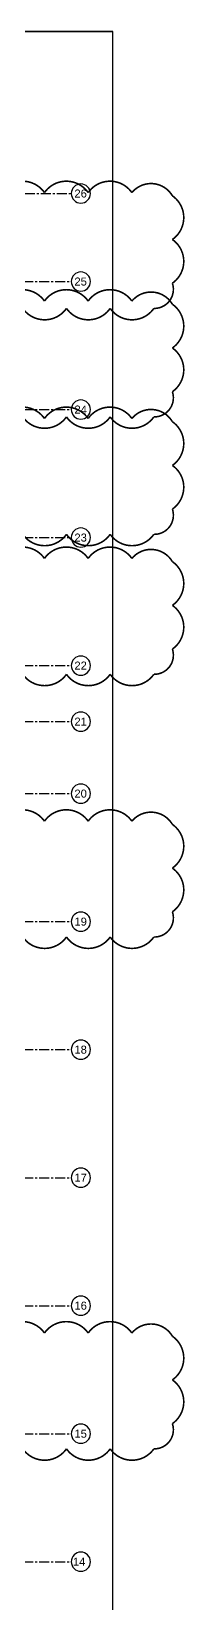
# Model space of a CAD drawing. Header units: millimetres. Extents: x -379292 to 1221486, y 92049 to 447512.
# Drawn here: x -100945 to -91373, y 190005 to 288249 of the extents above; entities that cross this region are included whole.
import ezdxf
from ezdxf.enums import TextEntityAlignment as Align

# ---------------------------------------------------------------- set-up
doc = ezdxf.new("R2010")
doc.units = ezdxf.units.MM
doc.linetypes.add('CENTER', pattern=[2, 1.25, -0.25, 0.25, -0.25])
for name, color, linetype in [('05_AXIS', 211, 'CENTER'), ('05_AXIS NAME', 7, 'Continuous'), ('05_HATCH SOLID-2', 253, 'Continuous')]:
    doc.layers.add(name, color=color, linetype=linetype)
doc.styles.add('YAZI-5', font='arial.ttf', dxfattribs={"height": 5})

# ---------------------------------------------------------------- blocks, each defined once
blk = doc.blocks.new('AWAKS ADI')
at = {"layer": '05_AXIS NAME', "color": 2}
blk.add_circle((0, 0), 6, dxfattribs=at)
at = {"layer": '05_AXIS NAME', "style": 'YAZI-5'}
blk.add_attdef('AKSADI', text='', height=5, dxfattribs=at).set_placement((0, 0), align=Align.MIDDLE_CENTER)
blk = doc.blocks.new('202_Aks')
at = {"layer": '05_AXIS', "ltscale": 500}
for p, q in [((-5000, 0), (142900, 0)), ((137900, -5500), (142900, -5500)), ((137900, -13500), (142900, -13500)), ((137900, -21500), (142900, -21500)), ((137900, -29500), (142900, -29500)), ((137900, -33000), (142900, -33000)), ((137900, -37500), (142900, -37500)), ((137900, -45500), (142900, -45500)), ((137900, -53500), (142900, -53500)), ((137900, -61500), (142900, -61500)), ((137900, -69500), (142900, -69500)), ((137900, -77500), (142900, -77500)), ((137900, -85500), (142900, -85500))]:
    blk.add_line(p, q, dxfattribs=at)
at = {"layer": '05_AXIS NAME'}
ref = blk.add_blockref('AWAKS ADI', (143500, 0), dxfattribs=dict(at, xscale=-100, yscale=100, zscale=100))
ref.add_attrib('AKSADI', '26', dxfattribs={"height": 500, "style": 'YAZI-5'}).set_placement((143486, 2), align=Align.MIDDLE_CENTER)
ref = blk.add_blockref('AWAKS ADI', (143500, -5500), dxfattribs=dict(at, xscale=-100, yscale=100, zscale=100))
ref.add_attrib('AKSADI', '25', dxfattribs={"height": 500, "style": 'YAZI-5'}).set_placement((143486, -5498), align=Align.MIDDLE_CENTER)
ref = blk.add_blockref('AWAKS ADI', (143500, -13500), dxfattribs=dict(at, xscale=-100, yscale=100, zscale=100))
ref.add_attrib('AKSADI', '24', dxfattribs={"height": 500, "style": 'YAZI-5'}).set_placement((143486, -13498), align=Align.MIDDLE_CENTER)
ref = blk.add_blockref('AWAKS ADI', (143500, -21500), dxfattribs=dict(at, xscale=-100, yscale=100, zscale=100))
ref.add_attrib('AKSADI', '23', dxfattribs={"height": 500, "style": 'YAZI-5'}).set_placement((143486, -21498), align=Align.MIDDLE_CENTER)
ref = blk.add_blockref('AWAKS ADI', (143500, -29500), dxfattribs=dict(at, xscale=-100, yscale=100, zscale=100))
ref.add_attrib('AKSADI', '22', dxfattribs={"height": 500, "style": 'YAZI-5'}).set_placement((143486, -29498), align=Align.MIDDLE_CENTER)
ref = blk.add_blockref('AWAKS ADI', (143500, -33000), dxfattribs=dict(at, xscale=-100, yscale=100, zscale=100))
ref.add_attrib('AKSADI', '21', dxfattribs={"height": 500, "style": 'YAZI-5'}).set_placement((143486, -32998), align=Align.MIDDLE_CENTER)
ref = blk.add_blockref('AWAKS ADI', (143500, -37500), dxfattribs=dict(at, xscale=-100, yscale=100, zscale=100))
ref.add_attrib('AKSADI', '20', dxfattribs={"height": 500, "style": 'YAZI-5'}).set_placement((143486, -37498), align=Align.MIDDLE_CENTER)
ref = blk.add_blockref('AWAKS ADI', (143500, -45500), dxfattribs=dict(at, xscale=-100, yscale=100, zscale=100))
ref.add_attrib('AKSADI', '19', dxfattribs={"height": 500, "style": 'YAZI-5'}).set_placement((143486, -45498), align=Align.MIDDLE_CENTER)
ref = blk.add_blockref('AWAKS ADI', (143500, -53500), dxfattribs=dict(at, xscale=-100, yscale=100, zscale=100))
ref.add_attrib('AKSADI', '18', dxfattribs={"height": 500, "style": 'YAZI-5'}).set_placement((143486, -53498), align=Align.MIDDLE_CENTER)
ref = blk.add_blockref('AWAKS ADI', (143500, -61500), dxfattribs=dict(at, xscale=-100, yscale=100, zscale=100))
ref.add_attrib('AKSADI', '17', dxfattribs={"height": 500, "style": 'YAZI-5'}).set_placement((143486, -61498), align=Align.MIDDLE_CENTER)
ref = blk.add_blockref('AWAKS ADI', (143500, -69500), dxfattribs=dict(at, xscale=-100, yscale=100, zscale=100))
ref.add_attrib('AKSADI', '16', dxfattribs={"height": 500, "style": 'YAZI-5'}).set_placement((143486, -69498), align=Align.MIDDLE_CENTER)
ref = blk.add_blockref('AWAKS ADI', (143500, -77500), dxfattribs=dict(at, xscale=-100, yscale=100, zscale=100))
ref.add_attrib('AKSADI', '15', dxfattribs={"height": 500, "style": 'YAZI-5'}).set_placement((143486, -77498), align=Align.MIDDLE_CENTER)
ref = blk.add_blockref('AWAKS ADI', (143500, -85500), dxfattribs=dict(at, xscale=-100, yscale=100, zscale=100))
ref.add_attrib('AKSADI', '14 ', dxfattribs={"height": 500, "style": 'YAZI-5'}).set_placement((143486, -85498), align=Align.MIDDLE_CENTER)
blk = doc.blocks.new('OtoParkBodrumKatMimari')
at = {"layer": '05_HATCH SOLID-2', "color": 251, "ltscale": 25}
for points in [[(-8600, 187430), (150500, 187430)], [(150500, -8770), (150500, 187430), (4700, 187430), (4700, 177600), (135600, 177600), (135600, 144600), (143200, 144600), (143200, 59700), (90240, -300), (70300, -300), (63119, 5881)]]:
    blk.add_lwpolyline(points, dxfattribs=at)
at = {"layer": '05_AXIS'}
blk.add_blockref('202_Aks', (5000, 177300), dxfattribs=at)

msp = doc.modelspace()

# ---------------------------------------------------------------- block references
at = {"color": 8}
msp.add_blockref('OtoParkBodrumKatMimari', (-246354.8, 100818.8), dxfattribs=at)

# ---------------------------------------------------------------- next in the draw order: linework, layer by layer
at = {"color": 30, "const_width": 100}
for points in [[(-102862.4, 278178.7, -0.5205671), (-100130.5, 278178.7, -0.5205671), (-97398.6, 278178.7, -0.5205671), (-94666.7, 278178.7, -0.5205671), (-92134.4, 277979.1, -0.5205671), (-92134.4, 275247.2, -0.5205671), (-92134.4, 272515.3, -0.5205671), (-93291.5, 270940.5, -0.5205671), (-96023.4, 270940.5, -0.5205671), (-98755.3, 270940.5, -0.5205671), (-101487.2, 270940.5, -0.5205671)], [(-102862.4, 271399.6, -0.5205671), (-100130.5, 271399.6, -0.5205671), (-97398.6, 271399.6, -0.5205671), (-94666.7, 271399.6, -0.5205671), (-92134.4, 271200, -0.5205671), (-92134.4, 268468.1, -0.5205671), (-92134.4, 265736.2, -0.5205671), (-93291.5, 264161.4, -0.5205671), (-96023.4, 264161.4, -0.5205671), (-98755.3, 264161.4, -0.5205671), (-101487.2, 264161.4, -0.5205671)], [(-102862.4, 264061.1, -0.5205671), (-100130.5, 264061.1, -0.5205671), (-97398.6, 264061.1, -0.5205671), (-94666.7, 264061.1, -0.5205671), (-92134.4, 263861.5, -0.5205671), (-92134.4, 261129.7, -0.5205671), (-92134.4, 258397.8, -0.5205671), (-93291.5, 256823, -0.5205671), (-96023.4, 256823, -0.5205671), (-98755.3, 256823, -0.5205671), (-101487.2, 256823, -0.5205671)], [(-102862.4, 255315.3, -0.5205671), (-100130.5, 255315.3, -0.5205671), (-97398.6, 255315.3, -0.5205671), (-94666.7, 255315.3, -0.5205671), (-92134.4, 255115.7, -0.5205671), (-92134.4, 252383.8, -0.5205671), (-92134.4, 249651.9, -0.5205671), (-93291.5, 248077.1, -0.5205671), (-96023.4, 248077.1, -0.5205671), (-98755.3, 248077.1, -0.5205671), (-101487.2, 248077.1, -0.5205671)], [(-102862.4, 238896.3, -0.5205671), (-100130.5, 238896.3, -0.5205671), (-97398.6, 238896.3, -0.5205671), (-94666.7, 238896.3, -0.5205671), (-92134.4, 238696.7, -0.5205671), (-92134.4, 235964.8, -0.5205671), (-92134.4, 233232.9, -0.5205671), (-93291.5, 231658.2, -0.5205671), (-96023.4, 231658.2, -0.5205671), (-98755.3, 231658.2, -0.5205671), (-101487.2, 231658.2, -0.5205671)], [(-102862.4, 206911.4, -0.5205671), (-100130.5, 206911.4, -0.5205671), (-97398.6, 206911.4, -0.5205671), (-94666.7, 206911.4, -0.5205671), (-92134.4, 206711.8, -0.5205671), (-92134.4, 203979.9, -0.5205671), (-92134.4, 201248, -0.5205671), (-93291.5, 199673.2, -0.5205671), (-96023.4, 199673.2, -0.5205671), (-98755.3, 199673.2, -0.5205671), (-101487.2, 199673.2, -0.5205671)]]:
    msp.add_lwpolyline(points, format="xyb", dxfattribs=at)

doc.saveas('drawing.dxf')
